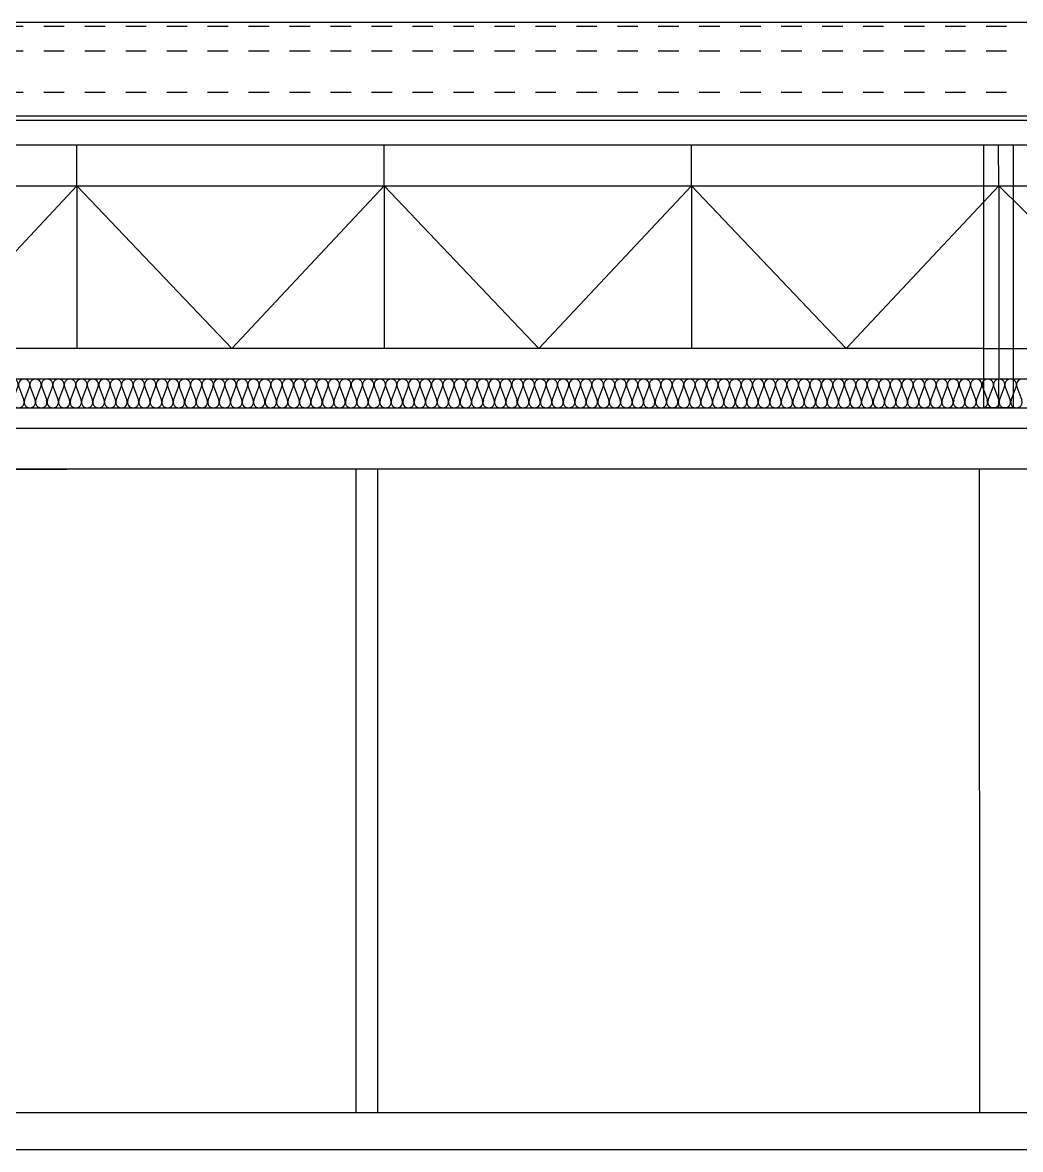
# Model space of a CAD drawing. Header units: metres. Extents: x -3551 to -3365, y -115 to 134.
# Drawn here: x -3460.13 to -3455.26, y 122.18 to 127.68 of the extents above; entities that cross this region are included whole.
import ezdxf

# ---------------------------------------------------------------- set-up
doc = ezdxf.new("R2010")
doc.units = ezdxf.units.M
doc.header["$LTSCALE"] = 0.01
doc.linetypes.add('GESTRICHELT2', pattern=[4.5, 3, -1.5])
doc.linetypes.add('STRICHLINIE', pattern=[0.75, 0.5, -0.25])
doc.layers.get('0').update_dxf_attribs({"linetype": 'CONTINUOUS'})
for name, color, linetype in [('A_ansicht', 9, 'CONTINUOUS'), ('A_schraffur', 10, 'CONTINUOUS'), ('A_wände', 6, 'CONTINUOUS'), ('A_WÄNDE_NEU', 6, 'CONTINUOUS')]:
    doc.layers.add(name, color=color, linetype=linetype)

# ---------------------------------------------------------------- blocks, each defined once
blk = doc.blocks.new('*U206')
at = {"color": 0, "linetype": 'Continuous'}
for p, q in [((0.0262, -0.0321), (0.0018, 0.0321)), ((0.0542, 0.0321), (0.0298, -0.0321))]:
    blk.add_line(p, q, dxfattribs=at)
for centre, start, end in [((0.0279, 0.0421), 89.7037, 201.0821), ((0.0281, 0.0421), 338.9179, 90.2963), ((0.0001, -0.0421), 269.7037, 21.0821), ((0.0559, -0.0421), 158.9179, 270.2963)]:
    blk.add_arc(centre, 0.0279, start, end, dxfattribs=at)
blk = doc.blocks.new('*U207')
at = {"color": 0, "rotation": 180}
for p in [(-3460.1231, 125.8704), (-3460.0671, 125.8704), (-3460.0111, 125.8704), (-3459.9551, 125.8704), (-3459.8991, 125.8704), (-3459.8431, 125.8704), (-3459.7871, 125.8704), (-3459.7311, 125.8704), (-3459.6751, 125.8704), (-3459.6191, 125.8704), (-3459.5631, 125.8704), (-3459.5071, 125.8704), (-3459.4511, 125.8704), (-3459.3951, 125.8704), (-3459.3391, 125.8704), (-3459.2831, 125.8704), (-3459.2271, 125.8704), (-3459.1711, 125.8704), (-3459.1151, 125.8704), (-3459.0591, 125.8704), (-3459.0031, 125.8704), (-3458.9471, 125.8704), (-3458.8911, 125.8704), (-3458.8351, 125.8704), (-3458.7791, 125.8704), (-3458.7231, 125.8704), (-3458.6671, 125.8704), (-3458.6111, 125.8704), (-3458.5551, 125.8704), (-3458.4991, 125.8704), (-3458.4431, 125.8704), (-3458.3871, 125.8704), (-3458.3311, 125.8704), (-3458.2751, 125.8704), (-3458.2191, 125.8704), (-3458.1631, 125.8704), (-3458.1071, 125.8704), (-3458.0511, 125.8704), (-3457.9951, 125.8704), (-3457.9391, 125.8704), (-3457.8831, 125.8704), (-3457.8271, 125.8704), (-3457.7711, 125.8704), (-3457.7151, 125.8704), (-3457.6591, 125.8704), (-3457.6031, 125.8704), (-3457.5471, 125.8704), (-3457.4911, 125.8704), (-3457.4351, 125.8704), (-3457.3791, 125.8704), (-3457.3231, 125.8704), (-3457.2671, 125.8704), (-3457.2111, 125.8704), (-3457.1551, 125.8704), (-3457.0991, 125.8704), (-3457.0431, 125.8704), (-3456.9871, 125.8704), (-3456.9311, 125.8704), (-3456.8751, 125.8704), (-3456.8191, 125.8704), (-3456.7631, 125.8704), (-3456.7071, 125.8704), (-3456.6511, 125.8704), (-3456.5951, 125.8704), (-3456.5391, 125.8704), (-3456.4831, 125.8704), (-3456.4271, 125.8704), (-3456.3711, 125.8704), (-3456.3151, 125.8704), (-3456.2591, 125.8704), (-3456.2031, 125.8704), (-3456.1471, 125.8704), (-3456.0911, 125.8704), (-3456.0351, 125.8704), (-3455.9791, 125.8704), (-3455.9231, 125.8704), (-3455.8671, 125.8704), (-3455.8111, 125.8704), (-3455.7551, 125.8704), (-3455.6991, 125.8704), (-3455.6431, 125.8704), (-3455.5871, 125.8704), (-3455.5311, 125.8704), (-3455.4751, 125.8704), (-3455.4191, 125.8704), (-3455.3631, 125.8704), (-3455.3071, 125.8704), (-3455.2511, 125.8704)]:
    blk.add_blockref('*U206', p, dxfattribs=at)

msp = doc.modelspace()

# ---------------------------------------------------------------- linework, layer by layer
at = {"layer": 'A_ansicht', "linetype": 'Continuous'}
for p, q in [((-3448.52614, 127.68089), (-3461.335, 127.68089)), ((-3461.73753, 127.22486), (-3443.67667, 127.22486))]:
    msp.add_line(p, q, dxfattribs=at)
at = {"layer": 'A_wände', "color": 2, "linetype": 'GESTRICHELT2'}
for p, q in [((-3448.52708, 127.66089), (-3461.988, 127.66089)), ((-3448.52708, 127.54036), (-3461.988, 127.54036))]:
    msp.add_line(p, q, dxfattribs=at)
at = {"layer": 'A_wände', "color": 1, "linetype": 'STRICHLINIE'}
msp.add_line((-3448.52708, 127.33948), (-3469.58771, 127.33948), dxfattribs=at)
at = {"layer": 'A_wände', "linetype": 'Continuous'}
for p, q in [((-3463.01594, 127.20486), (-3443.67667, 127.20486)), ((-3463.01594, 127.08433), (-3443.67667, 127.08433)), ((-3463.14094, 125.80036), (-3442.46447, 125.80036)), ((-3459.91499, 125.50007), (-3463.14094, 125.50007)), ((-3442.50455, 125.50036), (-3462.70327, 125.50036)), ((-3462.70327, 122.36036), (-3442.50455, 122.36036))]:
    msp.add_line(p, q, dxfattribs=at)
at = {"layer": 'A_wände', "color": 3}
for p, q in [((-3459.86526, 126.88345), (-3459.86526, 127.08433)), ((-3458.36526, 126.88345), (-3458.36526, 127.08433)), ((-3456.86526, 126.88345), (-3456.86526, 127.08433)), ((-3455.36526, 126.88345), (-3455.3667, 127.08433)), ((-3462.90094, 126.88345), (-3443.67667, 126.88345)), ((-3462.90094, 126.88338), (-3457.71428, 126.88338)), ((-3460.60965, 126.09036), (-3459.86526, 126.88345)), ((-3459.86526, 126.88345), (-3459.10965, 126.09036)), ((-3459.10965, 126.09036), (-3458.36526, 126.88345)), ((-3458.36526, 126.88345), (-3457.60965, 126.09036)), ((-3457.60965, 126.09036), (-3456.86526, 126.88345)), ((-3456.86526, 126.88345), (-3456.10965, 126.09036)), ((-3456.10965, 126.09036), (-3455.36526, 126.88345)), ((-3454.56042, 126.09036), (-3455.36526, 126.88345)), ((-3455.36526, 126.88345), (-3455.36526, 126.09036)), ((-3455.43838, 126.09036), (-3462.90094, 126.09036)), ((-3455.43838, 126.09036), (-3448.75509, 126.09036)), ((-3455.36526, 126.09036), (-3455.3667, 125.80036))]:
    msp.add_line(p, q, dxfattribs=at)
at = {"layer": 'A_wände', "color": 1}
for p, q in [((-3459.86526, 126.88345), (-3459.86526, 126.09036)), ((-3458.36526, 126.88345), (-3458.36526, 126.09036)), ((-3456.86526, 126.88345), (-3456.86526, 126.09036)), ((-3475.70475, 125.70036), (-3442.46447, 125.70036)), ((-3463.14092, 122.18036), (-3442.38969, 122.18036))]:
    msp.add_line(p, q, dxfattribs=at)
at = {"layer": 'A_wände'}
for p, q in [((-3458.50332, 125.50036), (-3458.50332, 122.36036)), ((-3458.39832, 125.50036), (-3458.39832, 122.36036)), ((-3455.45833, 122.36036), (-3455.45835, 125.50036))]:
    msp.add_line(p, q, dxfattribs=at)
at = {"layer": 'A_wände', "color": 1}
msp.add_lwpolyline([(-3455.29502, 125.80036), (-3455.43838, 125.80036), (-3455.43838, 127.08433), (-3455.29502, 127.08433)], close=True, dxfattribs=at)
at = {"layer": 'A_WÄNDE_NEU', "color": 2}
msp.add_line((-3448.75509, 125.94036), (-3462.74094, 125.94036), dxfattribs=at)

# ---------------------------------------------------------------- block references
at = {"layer": 'A_schraffur'}
msp.add_blockref('*U207', (0, 0), dxfattribs=at)

doc.saveas('drawing.dxf')
